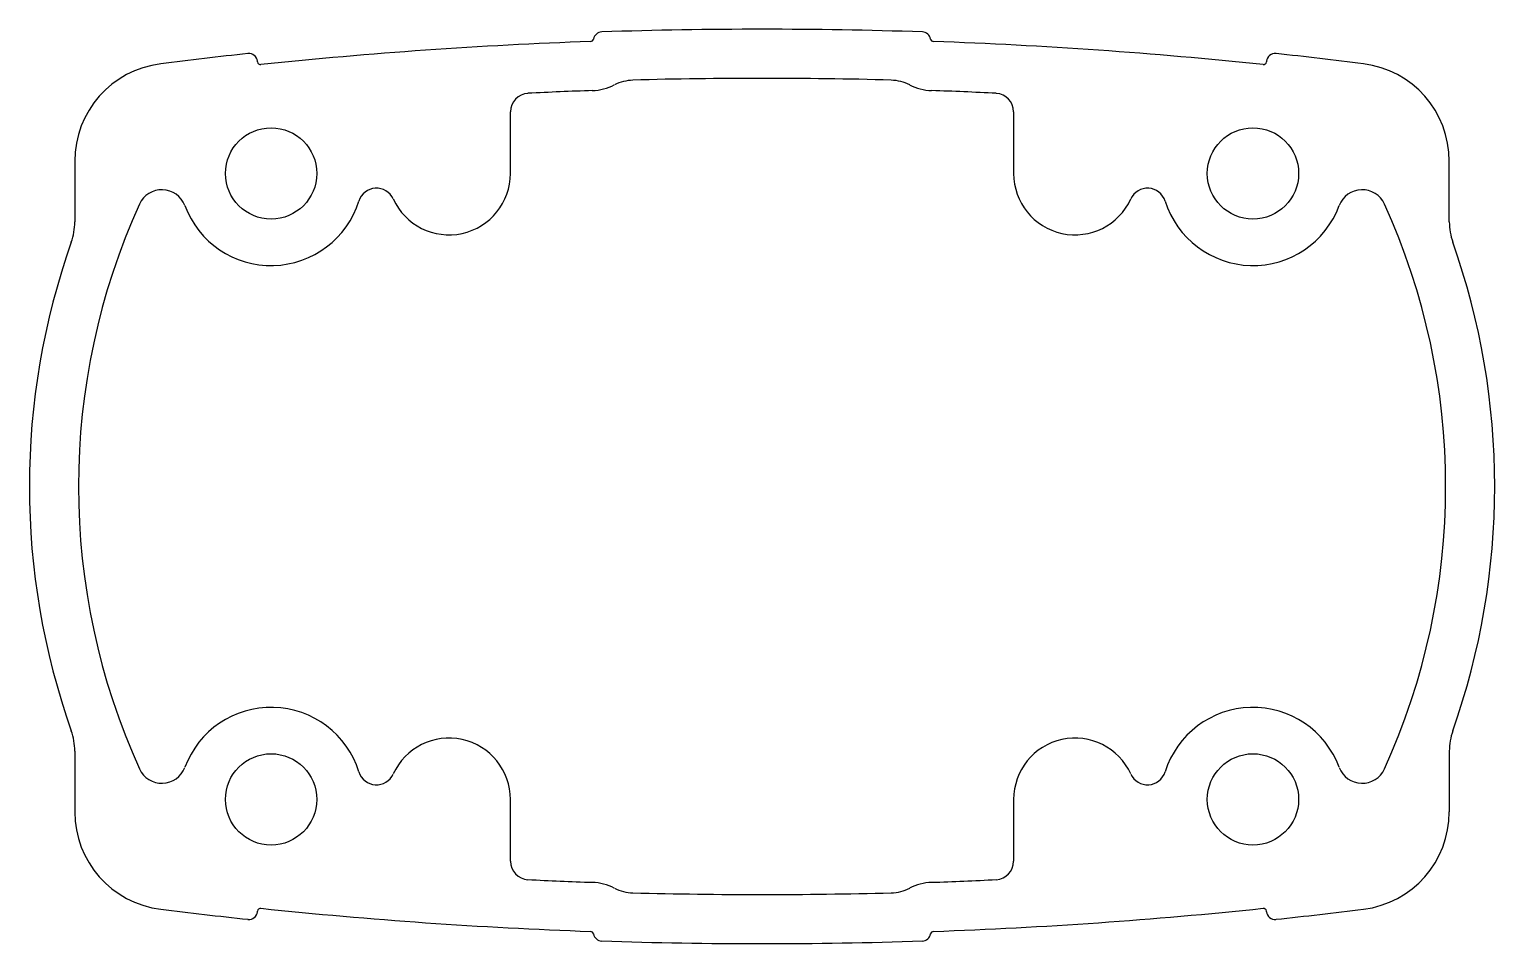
# Model space of a CAD drawing. Extents: x 2480 to 2600, y 1682 to 1756.
import ezdxf

# ---------------------------------------------------------------- set-up
doc = ezdxf.new("R2010")
doc.units = 0
doc.layers.get('0').update_dxf_attribs({"linetype": 'CONTINUOUS'})

msp = doc.modelspace()

# ---------------------------------------------------------------- linework, layer by layer
for p, q in [((2498.85, 1753.48), (2498.85, 1753.53)), ((2581.07, 1753.53), (2581.06, 1753.48)), ((2519.46, 1744.39), (2519.46, 1749.42)), ((2560.46, 1749.42), (2560.46, 1744.39)), ((2483.96, 1745.39), (2483.96, 1740.45)), ((2595.96, 1740.45), (2595.96, 1745.39)), ((2483.96, 1697.32), (2483.96, 1692.38)), ((2595.96, 1697.32), (2595.96, 1692.38)), ((2519.46, 1688.35), (2519.46, 1693.39)), ((2560.46, 1693.39), (2560.46, 1688.35)), ((2498.85, 1684.24), (2498.85, 1684.29)), ((2581.07, 1684.24), (2581.06, 1684.29))]:
    msp.add_line(p, q)
for centre in [(2499.96, 1744.39), (2579.96, 1744.39), (2499.96, 1693.39), (2579.96, 1693.39)]:
    msp.add_circle(centre, 3.72)
for centre, radius, start, end in [((2525.98, 1755.39), 0.25, 272.0357, 349.8156), ((2526.92, 1755.22), 0.7, 91.9011, 169.8156), ((2539.96, 1362.39), 393.75, 88.0989, 91.9011), ((2553, 1755.22), 0.7, 10.1844, 88.0989), ((2553.93, 1755.39), 0.25, 190.1844, 267.9636), ((2539.96, 1362.39), 394, 96.102, 97.1434), ((2498.15, 1753.46), 0.7, 6, 96.1021), ((2539.96, 1362.39), 393, 92.0364, 95.9636), ((2539.96, 1362.39), 393, 84.0364, 87.9636), ((2581.76, 1753.46), 0.7, 83.898, 174), ((2539.96, 1362.39), 394, 82.8566, 83.898), ((2491.96, 1745.39), 8, 97.1433, 180), ((2499.1, 1753.51), 0.25, 186, 275.9636), ((2580.81, 1753.51), 0.25, 264.0358, 354), ((2587.96, 1745.39), 8, 0, 82.8567), ((2525.98, 1755.39), 4.25, 272.0364, 297.2077), ((2529.53, 1748.49), 3.5, 91.5475, 117.2077), ((2539.96, 1362.39), 389.75, 88.4525, 91.5475), ((2550.39, 1748.49), 3.5, 62.7923, 88.4525), ((2553.93, 1755.39), 4.25, 242.7923, 267.9636), ((2520.96, 1749.42), 1.5, 92.8105, 180), ((2539.96, 1362.39), 389, 92.0364, 92.8105), ((2539.96, 1362.39), 389, 87.1895, 87.9636), ((2558.96, 1749.42), 1.5, 0, 87.1895), ((2514.46, 1744.39), 5, 204.5203, 0), ((2565.46, 1744.39), 5, 180, 335.4797), ((2491.05, 1741.07), 2, 20.4208, 155.5981), ((2499.96, 1744.39), 7.5, 200.4208, 342.5584), ((2508.54, 1741.69), 1.5, 24.5203, 162.5584), ((2571.37, 1741.69), 1.5, 17.4416, 155.4797), ((2579.96, 1744.39), 7.5, 197.4416, 339.5792), ((2588.86, 1741.07), 2, 24.4019, 159.5792), ((2539.96, 1718.89), 55.7, 155.5981, 204.4019), ((2539.96, 1718.89), 55.7, 335.5981, 24.4019), ((2478.96, 1740.45), 5, 340.5295, 0), ((2600.96, 1740.45), 5, 180, 199.4705), ((2539.96, 1718.89), 59.7, 160.5295, 199.4705), ((2539.96, 1718.89), 59.7, 340.5295, 19.4705), ((2499.96, 1693.39), 7.5, 17.4416, 159.5792), ((2579.96, 1693.39), 7.5, 20.4208, 162.5584), ((2478.96, 1697.32), 5, 0, 19.4705), ((2514.46, 1693.39), 5, 0, 155.4797), ((2565.46, 1693.39), 5, 24.5203, 180), ((2600.96, 1697.32), 5, 160.5295, 180), ((2491.05, 1696.7), 2, 204.4019, 339.5792), ((2508.54, 1696.08), 1.5, 197.4416, 335.4797), ((2571.37, 1696.08), 1.5, 204.5203, 342.5584), ((2588.86, 1696.7), 2, 200.4208, 335.5981), ((2491.96, 1692.38), 8, 180, 262.8567), ((2587.96, 1692.38), 8, 277.1434, 0), ((2520.96, 1688.35), 1.5, 180, 267.1895), ((2558.96, 1688.35), 1.5, 272.8105, 360), ((2539.96, 2075.39), 389, 267.1895, 267.9636), ((2525.98, 1682.38), 4.25, 62.7923, 87.9636), ((2529.53, 1689.28), 3.5, 242.7923, 268.4525), ((2550.39, 1689.28), 3.5, 271.5475, 297.2077), ((2553.93, 1682.38), 4.25, 92.0364, 117.2077), ((2539.96, 2075.39), 389, 272.0364, 272.8105), ((2539.96, 2075.39), 389.75, 268.4525, 271.5475), ((2539.96, 2075.39), 394, 262.8566, 263.898), ((2498.15, 1684.31), 0.7, 263.898, 354), ((2499.1, 1684.26), 0.25, 84.0357, 174), ((2539.96, 2075.39), 393, 264.0364, 267.9636), ((2539.96, 2075.39), 393, 272.0364, 275.9636), ((2580.81, 1684.26), 0.25, 6.0001, 95.9636), ((2581.76, 1684.31), 0.7, 186, 276.1021), ((2539.96, 2075.39), 394, 276.102, 277.1434), ((2525.98, 1682.38), 0.25, 10.1844, 87.9636), ((2526.92, 1682.55), 0.7, 190.1844, 268.0989), ((2553, 1682.55), 0.7, 271.9011, 349.8156), ((2553.93, 1682.38), 0.25, 92.0364, 169.8156), ((2539.96, 2075.39), 393.75, 268.0989, 271.9011)]:
    msp.add_arc(centre, radius, start, end)

doc.saveas('drawing.dxf')
